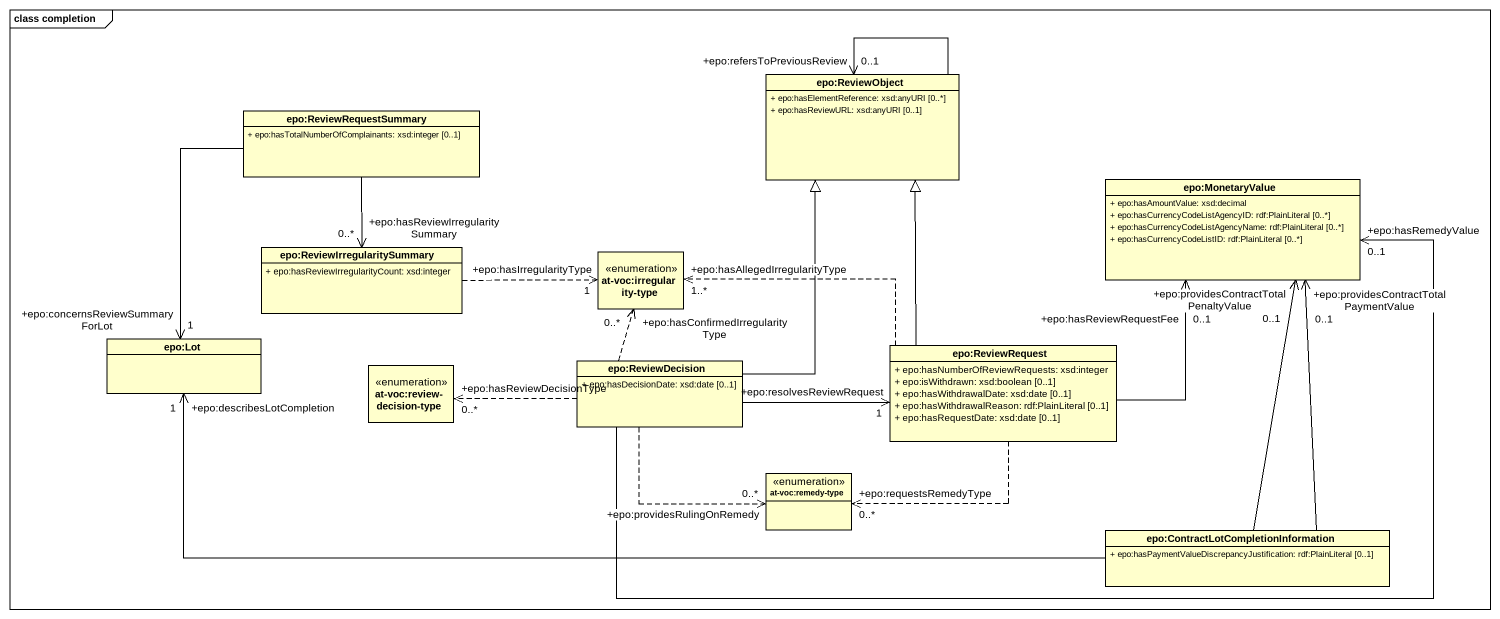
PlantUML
@startuml
mainframe class completion
hide circle
hide empty members
skinparam classAttributeIconSize 0
class "epo:ReviewObject" as epo_ReviewObject {
  + epo:hasElementReference: xsd:anyURI [0..*]
  + epo:hasReviewURL: xsd:anyURI [0..1]
}
class "epo:ReviewRequestSummary" as epo_ReviewRequestSummary {
  + epo:hasTotalNumberOfComplainants: xsd:integer [0..1]
}
class "epo:MonetaryValue" as epo_MonetaryValue {
  + epo:hasAmountValue: xsd:decimal
  + epo:hasCurrencyCodeListAgencyID: rdf:PlainLiteral [0..*]
  + epo:hasCurrencyCodeListAgencyName: rdf:PlainLiteral [0..*]
  + epo:hasCurrencyCodeListID: rdf:PlainLiteral [0..*]
}
class "epo:ReviewIrregularitySummary" as epo_ReviewIrregularitySummar {
  + epo:hasReviewIrregularityCount: xsd:integer
}
enum "at-voc:irregularity-type" as at_voc_irregularity_type
class "epo:Lot" as epo_Lot
class "epo:ReviewRequest" as epo_ReviewRequest {
  + epo:hasNumberOfReviewRequests: xsd:integer
  + epo:isWithdrawn: xsd:boolean [0..1]
  + epo:hasWithdrawalDate: xsd:date [0..1]
  + epo:hasWithdrawalReason: rdf:PlainLiteral [0..1]
  + epo:hasRequestDate: xsd:date [0..1]
}
enum "at-voc:review-decision-type" as at_voc_review_decision_type
class "epo:ReviewDecision" as epo_ReviewDecision {
  + epo:hasDecisionDate: xsd:date [0..1]
}
enum "at-voc:remedy-type" as at_voc_remedy_type
class "epo:ContractLotCompletionInformation" as epo_ContractLotCompletionInf {
  + epo:hasPaymentValueDiscrepancyJustification: rdf:PlainLiteral [0..1]
}
epo_ReviewObject --> "+epo:refersToPreviousReview\n0..1" epo_ReviewObject
epo_ReviewRequestSummary --> "+epo:hasReviewIrregularitySummary\n0..*" epo_ReviewIrregularitySummar
epo_ReviewRequestSummary --> "+epo:concernsReviewSummaryForLot\n1" epo_Lot
epo_ReviewIrregularitySummar .right.> "+epo:hasIrregularityType\n1" at_voc_irregularity_type
epo_ReviewRequest -up-|> epo_ReviewObject
epo_ReviewRequest -up-> "+epo:hasReviewRequestFee\n0..1" epo_MonetaryValue
epo_ReviewRequest .left.> "+epo:hasAllegedIrregularityType\n1..*" at_voc_irregularity_type
epo_ReviewRequest .left.> "+epo:requestsRemedyType\n0..*" at_voc_remedy_type
epo_ReviewDecision -up-|> epo_ReviewObject
epo_ReviewDecision -right-> "+epo:hasRemedyValue\n0..1" epo_MonetaryValue
epo_ReviewDecision .up.> "+epo:hasConfirmedIrregularityType\n0..*" at_voc_irregularity_type
epo_ReviewDecision -right-> "+epo:resolvesReviewRequest\n1" epo_ReviewRequest
epo_ReviewDecision .left.> "+epo:hasReviewDecisionType\n0..*" at_voc_review_decision_type
epo_ReviewDecision ..> "+epo:providesRulingOnRemedy\n0..*" at_voc_remedy_type
epo_ContractLotCompletionInf -up-> "+epo:providesContractTotalPaymentValue\n0..1" epo_MonetaryValue
epo_ContractLotCompletionInf -up-> "+epo:providesContractTotalPenaltyValue\n0..1" epo_MonetaryValue
epo_ContractLotCompletionInf -left-> "+epo:describesLotCompletion\n1" epo_Lot
@enduml
